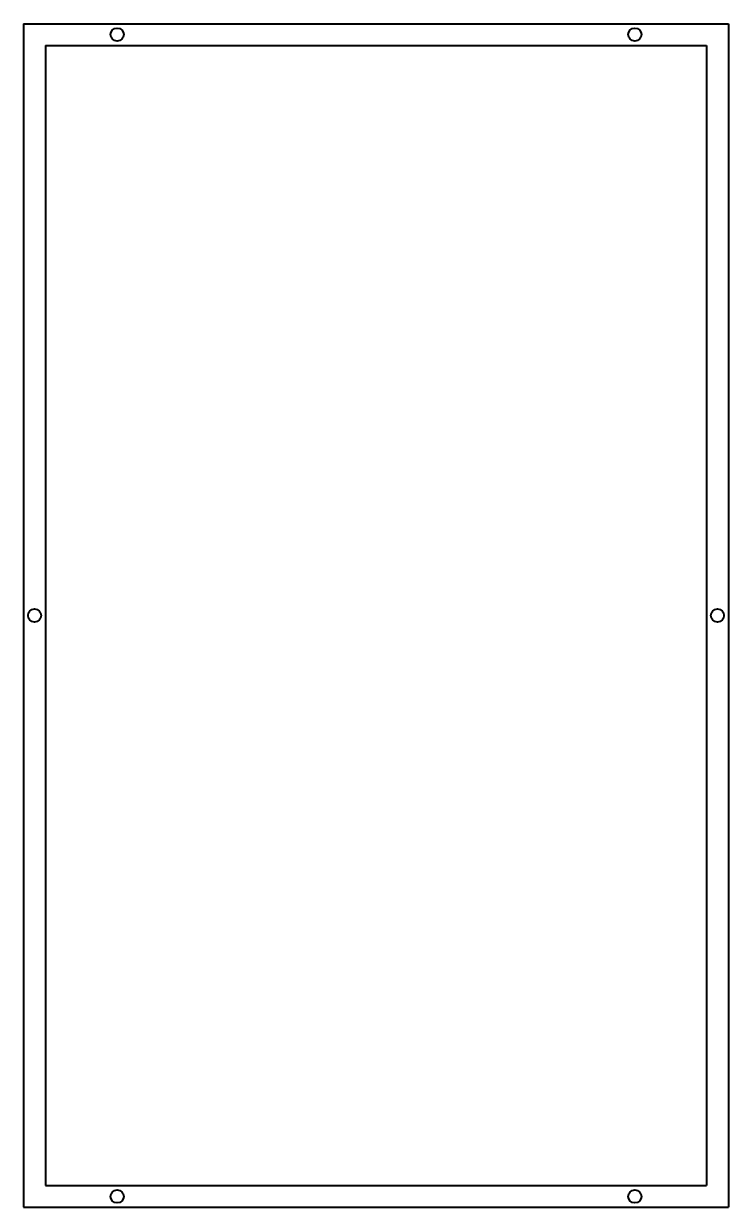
# Model space of a CAD drawing. Header units: millimetres. Extents: x -41 to 41, y -68 to 68.
import ezdxf

# ---------------------------------------------------------------- set-up
doc = ezdxf.new("R2010")
doc.units = ezdxf.units.MM
doc.layers.add('ModelSketch_Visible', color=7, linetype='Continuous', lineweight=40)

msp = doc.modelspace()

# ---------------------------------------------------------------- linework, layer by layer
at = {"layer": 'ModelSketch_Visible'}
for p, q in [((-40.5, 68), (40.5, 68)), ((-40.5, 68), (-40.5, -68)), ((40.5, 68), (40.5, -68)), ((-38, 65.5), (-38, -65.5)), ((-38, 65.5), (38, 65.5)), ((38, 65.5), (38, -65.5)), ((-38, -65.5), (38, -65.5)), ((-40.5, -68), (40.5, -68))]:
    msp.add_line(p, q, dxfattribs=at)
for centre in [(-29.75, 66.75), (29.75, 66.75), (-39.25, 0), (39.25, 0), (-29.75, -66.75), (29.75, -66.75)]:
    msp.add_circle(centre, 0.75, dxfattribs=at)

doc.saveas('drawing.dxf')
